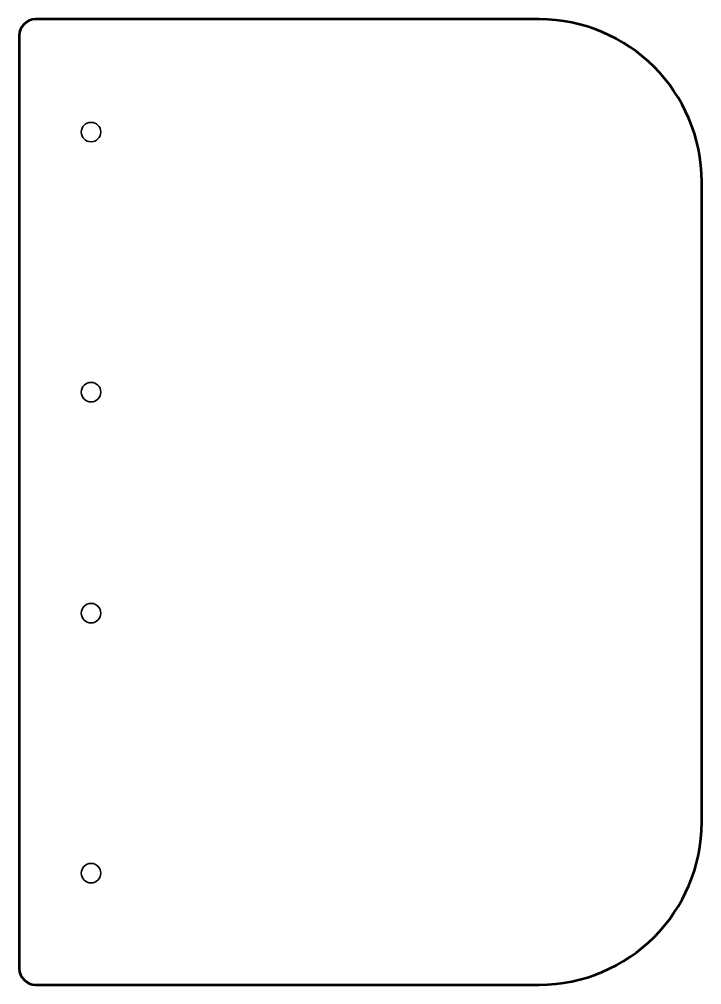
# Model space of a CAD drawing. Header units: inches. Extents: x 0 to 210, y 0 to 297.
import ezdxf

# ---------------------------------------------------------------- set-up
doc = ezdxf.new("R2010")
doc.units = ezdxf.units.IN
doc.header["$MEASUREMENT"] = 0
doc.layers.add('Layer 1', color=7, linetype='Continuous')

# ---------------------------------------------------------------- blocks, each defined once
blk = doc.blocks.new('block 2')
at = {"layer": 'Layer 1', "color": 7, "lineweight": 53, "true_color": 0xffffff}
blk.add_open_spline([(160.27, 0.2), (160.27, 0.2), (5.31, 0.2), (5.31, 0.2), (2.55, 0.2), (0.3, 2.44), (0.3, 5.2), (0.3, 5.2), (0.3, 292.19), (0.3, 292.19), (0.3, 294.95), (2.55, 297.2), (5.31, 297.2), (5.31, 297.2), (160.27, 297.2), (160.27, 297.2), (187.9, 297.2), (210.3, 274.79), (210.3, 247.16), (210.3, 247.16), (210.3, 50.23), (210.3, 50.23), (210.3, 22.6), (187.9, 0.2), (160.27, 0.2)], degree=3, knots=[0, 0, 0, 0, 1, 1, 1, 2, 2, 2, 3, 3, 3, 4, 4, 4, 5, 5, 5, 6, 6, 6, 7, 7, 7, 8, 8, 8, 8], dxfattribs=at)
blk = doc.blocks.new('block 3')
at = {"layer": 'Layer 1', "color": 250, "lineweight": 35, "true_color": 0x231f20}
for points in [[(25.38, 262.5), (25.38, 260.84), (24.04, 259.5), (22.38, 259.5), (20.73, 259.5), (19.38, 260.84), (19.38, 262.5), (19.38, 264.16), (20.73, 265.5), (22.38, 265.5), (24.04, 265.5), (25.38, 264.16), (25.38, 262.5)], [(25.38, 182.5), (25.38, 180.84), (24.04, 179.5), (22.38, 179.5), (20.73, 179.5), (19.38, 180.84), (19.38, 182.5), (19.38, 184.16), (20.73, 185.5), (22.38, 185.5), (24.04, 185.5), (25.38, 184.16), (25.38, 182.5)]]:
    blk.add_open_spline(points, degree=3, knots=[0, 0, 0, 0, 1, 1, 1, 2, 2, 2, 3, 3, 3, 4, 4, 4, 4], dxfattribs=at)
blk = doc.blocks.new('block 4')
at = {"layer": 'Layer 1', "color": 250, "lineweight": 35, "true_color": 0x231f20}
for points in [[(25.38, 114.5), (25.38, 112.84), (24.04, 111.5), (22.38, 111.5), (20.73, 111.5), (19.38, 112.84), (19.38, 114.5), (19.38, 116.16), (20.73, 117.5), (22.38, 117.5), (24.04, 117.5), (25.38, 116.16), (25.38, 114.5)], [(25.38, 34.5), (25.38, 32.84), (24.04, 31.5), (22.38, 31.5), (20.73, 31.5), (19.38, 32.84), (19.38, 34.5), (19.38, 36.16), (20.73, 37.5), (22.38, 37.5), (24.04, 37.5), (25.38, 36.16), (25.38, 34.5)]]:
    blk.add_open_spline(points, degree=3, knots=[0, 0, 0, 0, 1, 1, 1, 2, 2, 2, 3, 3, 3, 4, 4, 4, 4], dxfattribs=at)

msp = doc.modelspace()

# ---------------------------------------------------------------- block references
at = {"layer": 'Layer 1'}
for name in ['block 2', 'block 3', 'block 4']:
    msp.add_blockref(name, (0, 0), dxfattribs=at)

doc.saveas('drawing.dxf')
